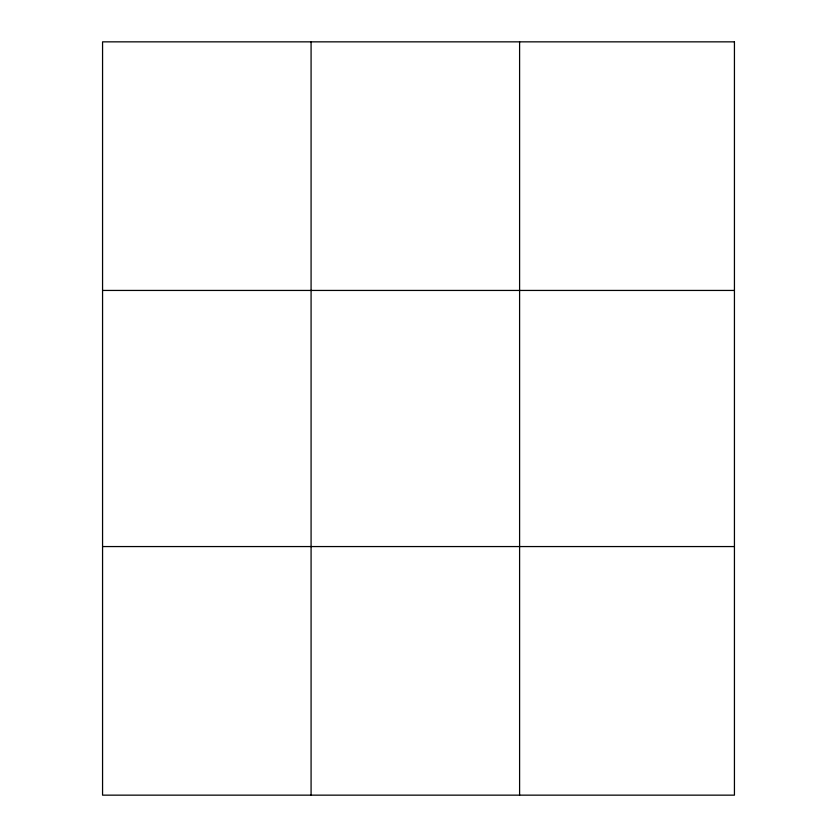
<?xml version="1.0" encoding="UTF-8"?>
<svg xmlns="http://www.w3.org/2000/svg" width="837" height="837" viewBox="0 0 837 837"><rect width="100%" height="100%" fill="white"/><g stroke="black" fill="none" stroke-linecap="round" stroke-linejoin="round"><path stroke-width="1.26" d="M311.082 795.15L311.082 41.85M519.599 795.15L519.599 41.85M102.564 290.439L734.436 290.439M102.564 546.561L734.436 546.561M734.436 41.85L734.436 795.15L102.564 795.15L102.564 41.85L734.436 41.85"/></g></svg>
